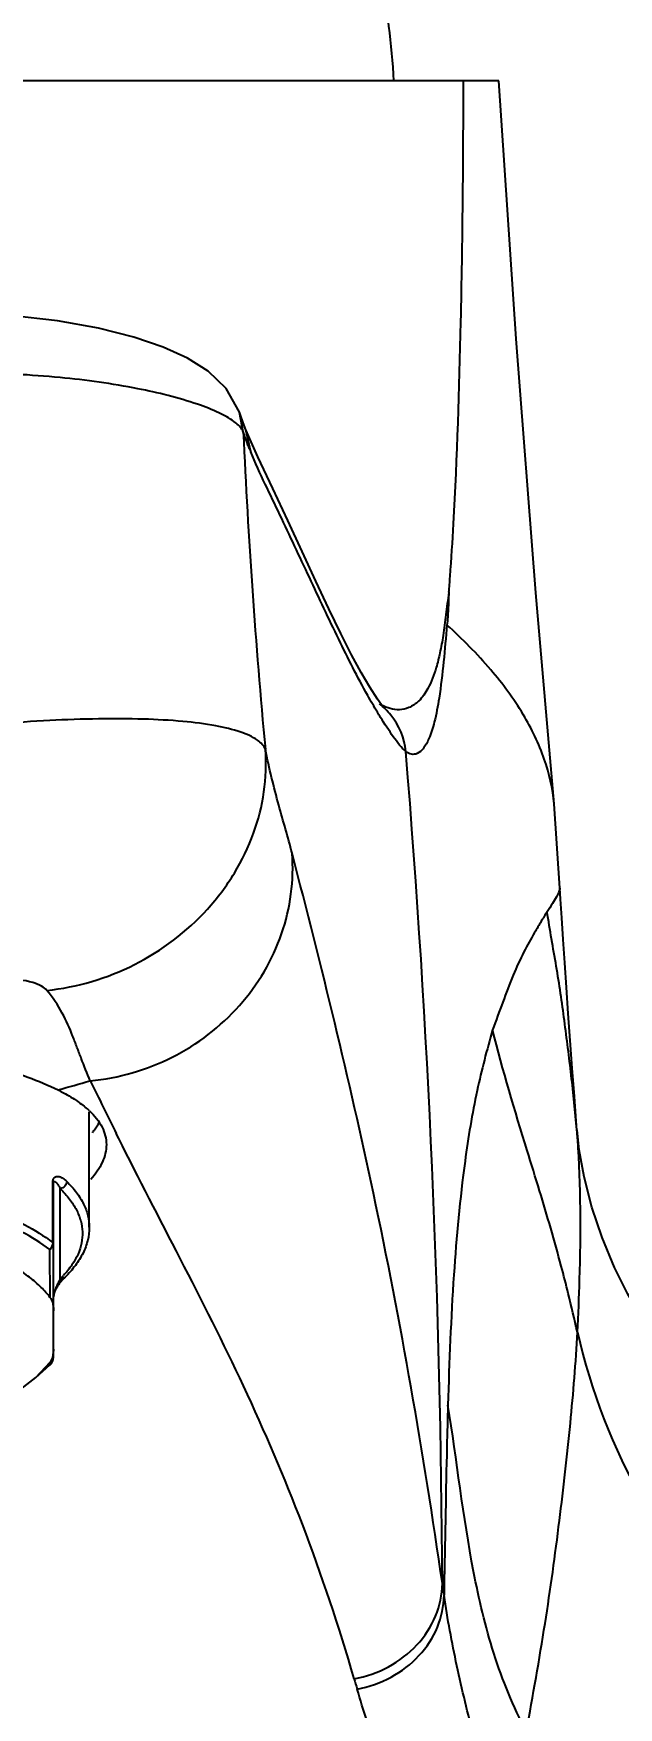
# Model space of a CAD drawing. Header units: millimetres. Extents: x 3495 to 4455, y 26793 to 27144.
# Drawn here: x 4363.41 to 4380.5, y 27030.96 to 27079.87 of the extents above; entities that cross this region are included whole.
import ezdxf

# ---------------------------------------------------------------- set-up
doc = ezdxf.new("R2010")
doc.units = ezdxf.units.MM
doc.styles.get("Standard").update_dxf_attribs({"font": ''})
doc.styles.get('Standard').set_extended_font_data('SimSun')
doc.dimstyles.new('副本 ISO-25-2bei', dxfattribs={"dimscale": 1.7, "dimtxt": 5, "dimasz": 5, "dimexe": 0.5, "dimexo": 0.625, "dimgap": 1, "dimtad": 1, "dimlfac": 0.0393, "dimdsep": 46, "dimtxsty": 'Standard', "dimcen": 2.5, "dimclrd": 1, "dimclre": 1, "dimclrt": 3, "dimadec": 0, "dimazin": 0, "dimtfac": 1, "dimtmove": 0, "dimatfit": 3, "dimfxl": 0, "dimarcsym": 0})

# ---------------------------------------------------------------- blocks, each defined once
blk = doc.blocks.new('*D14')
at = {"color": 1, "lineweight": -2, "transparency": 16777216}
for p, q in [((4281.595, 27007.256), (4281.595, 27133.551)), ((4424.555, 27007.256), (4424.555, 27133.551)), ((4290.095, 27132.701), (4416.055, 27132.701))]:
    blk.add_line(p, q, dxfattribs=at)
at = {"color": 1, "transparency": 16777216}
for points in [[(4290.095, 27134.118), (4290.095, 27131.285), (4281.595, 27132.701)], [(4416.055, 27134.118), (4416.055, 27131.285), (4424.555, 27132.701)]]:
    blk.add_solid(points, dxfattribs=at)
at = {"layer": 'Defpoints', "color": 0, "transparency": 16777216}
for p in [(4424.555, 27132.701), (4281.595, 27006.194), (4424.555, 27006.194)]:
    blk.add_point(p, dxfattribs=at)
at = {"color": 3, "transparency": 16777216, "insert": (4353.075, 27138.651), "char_height": 8.5, "attachment_point": 5}
blk.add_mtext('5.62', dxfattribs=at)
blk = doc.blocks.new('*D15')
at = {"color": 1, "lineweight": -2, "transparency": 16777216}
for p, q in [((4354.138, 27114.119), (4454.104, 27114.119)), ((4453.254, 27105.619), (4453.254, 27014.191)), ((4425.108, 27005.691), (4454.104, 27005.691))]:
    blk.add_line(p, q, dxfattribs=at)
at = {"color": 1, "transparency": 16777216}
for points in [[(4451.838, 27105.619), (4454.671, 27105.619), (4453.254, 27114.119)], [(4451.838, 27014.191), (4454.671, 27014.191), (4453.254, 27005.691)]]:
    blk.add_solid(points, dxfattribs=at)
at = {"layer": 'Defpoints', "color": 0, "transparency": 16777216}
for p in [(4353.075, 27114.119), (4424.046, 27005.691), (4453.254, 27005.691)]:
    blk.add_point(p, dxfattribs=at)
at = {"color": 3, "transparency": 16777216, "insert": (4447.304, 27059.905), "char_height": 8.5, "attachment_point": 5, "rotation": 90}
blk.add_mtext('4.26', dxfattribs=at)

msp = doc.modelspace()

# ---------------------------------------------------------------- linework, layer by layer
for points in [[(4373.939, 27078.481), (4373.887, 27079.556), (4373.75, 27080.624), (4373.534, 27081.678)], [(4377.009, 27078.481), (4377.009, 27078.481), (4330.177, 27078.481), (4330.177, 27078.481)], [(4369.482, 27068.656), (4369.482, 27068.656), (4369.429, 27068.803), (4369.429, 27068.803)], [(4369.542, 27068.229), (4369.542, 27068.229), (4369.431, 27068.798), (4369.431, 27068.798)], [(4369.568, 27068.42), (4369.568, 27068.42), (4369.482, 27068.656), (4369.482, 27068.656)], [(4369.62, 27068.286), (4369.62, 27068.286), (4369.568, 27068.42), (4369.568, 27068.42)], [(4369.542, 27068.229), (4369.681, 27065.13), (4369.897, 27062.035), (4370.188, 27058.948)], [(4369.972, 27067.495), (4369.972, 27067.495), (4369.62, 27068.287), (4369.62, 27068.287)], [(4369.62, 27068.286), (4369.62, 27068.286), (4369.62, 27068.287), (4369.62, 27068.287)], [(4369.758, 27067.648), (4369.758, 27067.648), (4369.62, 27068.286), (4369.62, 27068.286)], [(4369.723, 27067.735), (4369.735, 27067.706), (4369.746, 27067.677), (4369.758, 27067.648)], [(4373.855, 27059.954), (4373.756, 27060.075), (4373.644, 27060.184), (4373.52, 27060.279)], [(4374.29, 27058.892), (4374.253, 27059.273), (4374.096, 27059.657), (4373.855, 27059.954)], [(4375.356, 27034.577), (4375.315, 27042.692), (4374.959, 27050.804), (4374.29, 27058.892)], [(4378.62, 27057.359), (4378.62, 27057.359), (4378.62, 27057.361), (4378.62, 27057.361)], [(4378.787, 27054.899), (4378.787, 27054.899), (4378.62, 27057.359), (4378.62, 27057.359)], [(4378.787, 27054.899), (4378.787, 27054.899), (4378.787, 27054.898), (4378.787, 27054.898)], [(4364.135, 27049.002), (4364.449, 27049.091), (4364.762, 27049.18), (4365.075, 27049.269)], [(4365.075, 27049.269), (4365.325, 27048.753), (4365.579, 27048.238), (4365.834, 27047.725)], [(4365.048, 27048.392), (4365.009, 27048.428), (4364.97, 27048.463), (4364.929, 27048.497)], [(4365.044, 27044.99), (4365.044, 27044.99), (4365.044, 27048.363), (4365.044, 27048.363)], [(4379.289, 27047.828), (4379.289, 27047.828), (4379.279, 27047.956), (4379.279, 27047.956)], [(4365.903, 27047.587), (4365.903, 27047.587), (4365.834, 27047.725), (4365.834, 27047.725)], [(4379.308, 27047.578), (4379.301, 27047.663), (4379.293, 27047.748), (4379.286, 27047.833)], [(4379.289, 27047.836), (4379.289, 27047.836), (4379.289, 27047.828), (4379.289, 27047.828)], [(4379.289, 27047.828), (4379.289, 27047.828), (4379.308, 27047.581), (4379.308, 27047.581)], [(4379.353, 27047.254), (4379.353, 27047.254), (4379.29, 27047.828), (4379.29, 27047.828)], [(4363.979, 27044.554), (4363.979, 27044.554), (4363.979, 27046.303), (4363.979, 27046.303)], [(4363.997, 27041.19), (4363.997, 27041.19), (4363.997, 27046.275), (4363.997, 27046.275)], [(4364.196, 27043.485), (4364.196, 27043.485), (4364.196, 27046.12), (4364.196, 27046.12)], [(4363.979, 27044.554), (4363.979, 27044.554), (4363.978, 27044.546), (4363.978, 27044.546)], [(4363.987, 27044.532), (4363.985, 27044.537), (4363.982, 27044.542), (4363.978, 27044.546)], [(4363.996, 27044.505), (4363.997, 27044.512), (4363.997, 27044.519), (4363.997, 27044.526)], [(4364.196, 27043.485), (4364.228, 27043.516), (4364.258, 27043.548), (4364.288, 27043.58)], [(4379.301, 27041.925), (4379.217, 27042.301), (4379.128, 27042.677), (4379.035, 27043.052)], [(4363.48, 27040.601), (4363.48, 27040.601), (4363.903, 27041.052), (4363.903, 27041.052)], [(4363.894, 27040.964), (4363.959, 27041.021), (4363.997, 27041.103), (4363.997, 27041.19)], [(4363.48, 27040.601), (4363.48, 27040.601), (4363.896, 27040.966), (4363.896, 27040.966)], [(4375.414, 27034.724), (4375.414, 27034.724), (4375.405, 27034.238), (4375.405, 27034.238)], [(4375.356, 27034.577), (4375.372, 27034.464), (4375.388, 27034.351), (4375.405, 27034.238)], [(4372.781, 27031.799), (4372.81, 27031.698), (4372.839, 27031.599), (4372.868, 27031.499)]]:
    msp.add_open_spline(points, degree=3)
for points, knots in [([(4375.682, 27065.539), (4375.793, 27067.506), (4375.855, 27069.474), (4375.898, 27071.444), (4375.898, 27071.444), (4375.949, 27073.789), (4375.972, 27076.135), (4375.972, 27078.481)], [0, 0, 0, 0, 0.5, 0.5, 0.5, 0.5, 1, 1, 1, 1]), ([(4378.62, 27057.361), (4378.62, 27057.361), (4378.085, 27063.524), (4378.085, 27063.524), (4378.085, 27063.524), (4378.085, 27063.524), (4377.513, 27070.947), (4377.513, 27070.947), (4377.513, 27070.947), (4377.513, 27070.947), (4377.009, 27078.481), (4377.009, 27078.481)], [0, 0, 0, 0, 0.333333, 0.333333, 0.333333, 0.333333, 0.666667, 0.666667, 0.666667, 0.666667, 1, 1, 1, 1]), ([(4369.429, 27068.803), (4369.429, 27068.803), (4369.038, 27069.493), (4369.038, 27069.493), (4369.038, 27069.493), (4369.038, 27069.493), (4368.515, 27069.998), (4368.515, 27069.998), (4368.515, 27069.998), (4368.515, 27069.998), (4367.909, 27070.381), (4367.909, 27070.381), (4367.909, 27070.381), (4367.909, 27070.381), (4367.199, 27070.704), (4367.199, 27070.704), (4367.199, 27070.704), (4367.199, 27070.704), (4366.344, 27070.996), (4366.344, 27070.996), (4366.344, 27070.996), (4366.344, 27070.996), (4365.318, 27071.258), (4365.318, 27071.258), (4365.318, 27071.258), (4365.318, 27071.258), (4364.114, 27071.477), (4364.114, 27071.477), (4364.114, 27071.477), (4364.114, 27071.477), (4362.747, 27071.631), (4362.747, 27071.631), (4362.747, 27071.631), (4362.747, 27071.631), (4361.687, 27071.69), (4361.687, 27071.69)], [0, 0, 0, 0, 0.111111, 0.111111, 0.111111, 0.111111, 0.222222, 0.222222, 0.222222, 0.222222, 0.333333, 0.333333, 0.333333, 0.333333, 0.444444, 0.444444, 0.444444, 0.444444, 0.555556, 0.555556, 0.555556, 0.555556, 0.666667, 0.666667, 0.666667, 0.666667, 0.777778, 0.777778, 0.777778, 0.777778, 0.888889, 0.888889, 0.888889, 0.888889, 1, 1, 1, 1]), ([(4369.271, 27068.531), (4369.136, 27068.63), (4368.986, 27068.712), (4368.833, 27068.784), (4368.833, 27068.784), (4368.63, 27068.88), (4368.421, 27068.962), (4368.209, 27069.035), (4368.209, 27069.035), (4367.641, 27069.233), (4367.054, 27069.375), (4366.463, 27069.491), (4366.463, 27069.491), (4365.711, 27069.638), (4364.953, 27069.743), (4364.191, 27069.816), (4364.191, 27069.816), (4363.338, 27069.897), (4362.482, 27069.939), (4361.625, 27069.946)], [0, 0, 0, 0, 0.2, 0.2, 0.2, 0.2, 0.4, 0.4, 0.4, 0.4, 0.6, 0.6, 0.6, 0.6, 0.8, 0.8, 0.8, 0.8, 1, 1, 1, 1]), ([(4369.542, 27068.229), (4369.532, 27068.255), (4369.519, 27068.279), (4369.504, 27068.302), (4369.504, 27068.302), (4369.445, 27068.393), (4369.359, 27068.466), (4369.271, 27068.531)], [0, 0, 0, 0, 0.5, 0.5, 0.5, 0.5, 1, 1, 1, 1]), ([(4369.723, 27067.735), (4369.707, 27067.774), (4369.692, 27067.814), (4369.677, 27067.854), (4369.677, 27067.854), (4369.631, 27067.979), (4369.587, 27068.104), (4369.542, 27068.229)], [0, 0, 0, 0, 0.5, 0.5, 0.5, 0.5, 1, 1, 1, 1]), ([(4373.177, 27060.526), (4372.876, 27061.064), (4372.6, 27061.617), (4372.33, 27062.172), (4372.33, 27062.172), (4372.039, 27062.773), (4371.756, 27063.377), (4371.473, 27063.981), (4371.473, 27063.981), (4371.329, 27064.287), (4371.185, 27064.592), (4371.042, 27064.898), (4371.042, 27064.898), (4370.899, 27065.201), (4370.755, 27065.504), (4370.611, 27065.808), (4370.611, 27065.808), (4370.468, 27066.106), (4370.324, 27066.403), (4370.182, 27066.702), (4370.182, 27066.702), (4370.033, 27067.015), (4369.888, 27067.328), (4369.758, 27067.648)], [0, 0, 0, 0, 0.166667, 0.166667, 0.166667, 0.166667, 0.333333, 0.333333, 0.333333, 0.333333, 0.5, 0.5, 0.5, 0.5, 0.666667, 0.666667, 0.666667, 0.666667, 0.833333, 0.833333, 0.833333, 0.833333, 1, 1, 1, 1]), ([(4373.627, 27060.187), (4373.627, 27060.187), (4373.461, 27060.415), (4373.461, 27060.415), (4373.461, 27060.415), (4373.461, 27060.415), (4373.234, 27060.767), (4373.234, 27060.767), (4373.234, 27060.767), (4373.234, 27060.767), (4372.983, 27061.195), (4372.983, 27061.195), (4372.983, 27061.195), (4372.983, 27061.195), (4372.701, 27061.715), (4372.701, 27061.715), (4372.701, 27061.715), (4372.701, 27061.715), (4372.388, 27062.335), (4372.388, 27062.335), (4372.388, 27062.335), (4372.388, 27062.335), (4372.041, 27063.056), (4372.041, 27063.056), (4372.041, 27063.056), (4372.041, 27063.056), (4371.664, 27063.865), (4371.664, 27063.865), (4371.664, 27063.865), (4371.664, 27063.865), (4371.263, 27064.732), (4371.263, 27064.732), (4371.263, 27064.732), (4371.263, 27064.732), (4370.843, 27065.641), (4370.843, 27065.641), (4370.843, 27065.641), (4370.843, 27065.641), (4370.41, 27066.57), (4370.41, 27066.57), (4370.41, 27066.57), (4370.41, 27066.57), (4369.972, 27067.495), (4369.972, 27067.495)], [0, 0, 0, 0, 0.090909, 0.090909, 0.090909, 0.090909, 0.181818, 0.181818, 0.181818, 0.181818, 0.272727, 0.272727, 0.272727, 0.272727, 0.363636, 0.363636, 0.363636, 0.363636, 0.454545, 0.454545, 0.454545, 0.454545, 0.545455, 0.545455, 0.545455, 0.545455, 0.636364, 0.636364, 0.636364, 0.636364, 0.727273, 0.727273, 0.727273, 0.727273, 0.818182, 0.818182, 0.818182, 0.818182, 0.909091, 0.909091, 0.909091, 0.909091, 1, 1, 1, 1]), ([(4375.547, 27063.541), (4375.56, 27063.696), (4375.572, 27063.852), (4375.583, 27064.008), (4375.583, 27064.008), (4375.622, 27064.518), (4375.654, 27065.028), (4375.682, 27065.539)], [0, 0, 0, 0, 0.5, 0.5, 0.5, 0.5, 1, 1, 1, 1]), ([(4375.546, 27063.541), (4375.516, 27063.322), (4375.485, 27063.104), (4375.458, 27062.884), (4375.458, 27062.884), (4375.432, 27062.683), (4375.409, 27062.481), (4375.378, 27062.28), (4375.378, 27062.28), (4375.352, 27062.108), (4375.32, 27061.938), (4375.284, 27061.769), (4375.284, 27061.769), (4375.254, 27061.626), (4375.22, 27061.484), (4375.18, 27061.344), (4375.18, 27061.344), (4375.117, 27061.134), (4375.038, 27060.928), (4374.933, 27060.734), (4374.933, 27060.734), (4374.86, 27060.599), (4374.773, 27060.47), (4374.664, 27060.364), (4374.664, 27060.364), (4374.581, 27060.285), (4374.486, 27060.217), (4374.381, 27060.173), (4374.381, 27060.173), (4374.293, 27060.135), (4374.197, 27060.113), (4374.102, 27060.11), (4374.102, 27060.11), (4373.922, 27060.103), (4373.741, 27060.159), (4373.583, 27060.246)], [0, 0, 0, 0, 0.111111, 0.111111, 0.111111, 0.111111, 0.222222, 0.222222, 0.222222, 0.222222, 0.333333, 0.333333, 0.333333, 0.333333, 0.444444, 0.444444, 0.444444, 0.444444, 0.555556, 0.555556, 0.555556, 0.555556, 0.666667, 0.666667, 0.666667, 0.666667, 0.777778, 0.777778, 0.777778, 0.777778, 0.888889, 0.888889, 0.888889, 0.888889, 1, 1, 1, 1]), ([(4375.547, 27063.541), (4375.539, 27063.456), (4375.538, 27063.371), (4375.536, 27063.287), (4375.536, 27063.287), (4375.534, 27063.203), (4375.531, 27063.12), (4375.527, 27063.036), (4375.527, 27063.036), (4375.519, 27062.886), (4375.509, 27062.736), (4375.49, 27062.586)], [0, 0, 0, 0, 0.333333, 0.333333, 0.333333, 0.333333, 0.666667, 0.666667, 0.666667, 0.666667, 1, 1, 1, 1]), ([(4375.49, 27062.586), (4375.427, 27061.872), (4375.371, 27061.155), (4375.26, 27060.446), (4375.26, 27060.446), (4375.224, 27060.211), (4375.181, 27059.977), (4375.122, 27059.747), (4375.122, 27059.747), (4375.081, 27059.583), (4375.031, 27059.421), (4374.964, 27059.267), (4374.964, 27059.267), (4374.919, 27059.163), (4374.866, 27059.063), (4374.793, 27058.973), (4374.793, 27058.973), (4374.746, 27058.914), (4374.69, 27058.86), (4374.62, 27058.83), (4374.62, 27058.83), (4374.568, 27058.808), (4374.507, 27058.8), (4374.451, 27058.811), (4374.451, 27058.811), (4374.392, 27058.822), (4374.336, 27058.854), (4374.29, 27058.892)], [0, 0, 0, 0, 0.142857, 0.142857, 0.142857, 0.142857, 0.285714, 0.285714, 0.285714, 0.285714, 0.428571, 0.428571, 0.428571, 0.428571, 0.571429, 0.571429, 0.571429, 0.571429, 0.714286, 0.714286, 0.714286, 0.714286, 0.857143, 0.857143, 0.857143, 0.857143, 1, 1, 1, 1]), ([(4378.62, 27057.361), (4378.579, 27057.805), (4378.48, 27058.244), (4378.335, 27058.666), (4378.335, 27058.666), (4378.178, 27059.122), (4377.966, 27059.558), (4377.718, 27059.971), (4377.718, 27059.971), (4377.441, 27060.434), (4377.12, 27060.868), (4376.77, 27061.278), (4376.77, 27061.278), (4376.374, 27061.743), (4375.942, 27062.177), (4375.49, 27062.586)], [0, 0, 0, 0, 0.25, 0.25, 0.25, 0.25, 0.5, 0.5, 0.5, 0.5, 0.75, 0.75, 0.75, 0.75, 1, 1, 1, 1]), ([(4373.552, 27059.887), (4373.52, 27059.937), (4373.49, 27059.988), (4373.459, 27060.039), (4373.459, 27060.039), (4373.362, 27060.2), (4373.269, 27060.362), (4373.177, 27060.526)], [0, 0, 0, 0, 0.5, 0.5, 0.5, 0.5, 1, 1, 1, 1]), ([(4370.188, 27058.948), (4370.148, 27059.059), (4370.056, 27059.148), (4369.957, 27059.219), (4369.957, 27059.219), (4369.807, 27059.327), (4369.64, 27059.396), (4369.47, 27059.453), (4369.47, 27059.453), (4369.231, 27059.533), (4368.985, 27059.592), (4368.738, 27059.639), (4368.738, 27059.639), (4368.421, 27059.698), (4368.102, 27059.738), (4367.781, 27059.768), (4367.781, 27059.768), (4367.397, 27059.803), (4367.013, 27059.824), (4366.627, 27059.835), (4366.627, 27059.835), (4366.189, 27059.848), (4365.751, 27059.85), (4365.314, 27059.843), (4365.314, 27059.843), (4364.838, 27059.836), (4364.363, 27059.82), (4363.888, 27059.795), (4363.888, 27059.795), (4363.393, 27059.769), (4362.899, 27059.735), (4362.405, 27059.699)], [0, 0, 0, 0, 0.125, 0.125, 0.125, 0.125, 0.25, 0.25, 0.25, 0.25, 0.375, 0.375, 0.375, 0.375, 0.5, 0.5, 0.5, 0.5, 0.625, 0.625, 0.625, 0.625, 0.75, 0.75, 0.75, 0.75, 0.875, 0.875, 0.875, 0.875, 1, 1, 1, 1]), ([(4374.29, 27058.892), (4374.223, 27058.948), (4374.164, 27059.013), (4374.109, 27059.08), (4374.109, 27059.08), (4374.043, 27059.159), (4373.983, 27059.24), (4373.924, 27059.322), (4373.924, 27059.322), (4373.794, 27059.506), (4373.671, 27059.695), (4373.552, 27059.887)], [0, 0, 0, 0, 0.333333, 0.333333, 0.333333, 0.333333, 0.666667, 0.666667, 0.666667, 0.666667, 1, 1, 1, 1]), ([(4363.806, 27051.912), (4364.691, 27052.002), (4365.565, 27052.262), (4366.365, 27052.667), (4366.365, 27052.667), (4367.166, 27053.072), (4367.893, 27053.622), (4368.493, 27054.285), (4368.493, 27054.285), (4368.789, 27054.611), (4369.053, 27054.964), (4369.282, 27055.339), (4369.282, 27055.339), (4369.505, 27055.705), (4369.695, 27056.094), (4369.842, 27056.5), (4369.842, 27056.5), (4370.124, 27057.279), (4370.252, 27058.126), (4370.188, 27058.948)], [0, 0, 0, 0, 0.2, 0.2, 0.2, 0.2, 0.4, 0.4, 0.4, 0.4, 0.6, 0.6, 0.6, 0.6, 0.8, 0.8, 0.8, 0.8, 1, 1, 1, 1]), ([(4370.968, 27055.916), (4370.846, 27056.385), (4370.707, 27056.851), (4370.58, 27057.32), (4370.58, 27057.32), (4370.433, 27057.858), (4370.3, 27058.401), (4370.188, 27058.948)], [0, 0, 0, 0, 0.5, 0.5, 0.5, 0.5, 1, 1, 1, 1]), ([(4365.075, 27049.269), (4365.901, 27049.347), (4366.72, 27049.583), (4367.466, 27049.959), (4367.466, 27049.959), (4368.209, 27050.334), (4368.881, 27050.848), (4369.431, 27051.47), (4369.431, 27051.47), (4369.972, 27052.079), (4370.397, 27052.792), (4370.663, 27053.563), (4370.663, 27053.563), (4370.922, 27054.317), (4371.03, 27055.127), (4370.968, 27055.915)], [0, 0, 0, 0, 0.25, 0.25, 0.25, 0.25, 0.5, 0.5, 0.5, 0.5, 0.75, 0.75, 0.75, 0.75, 1, 1, 1, 1]), ([(4375.356, 27034.577), (4374.811, 27038.4), (4374.144, 27042.209), (4373.343, 27045.989), (4373.343, 27045.989), (4372.636, 27049.318), (4371.825, 27052.623), (4370.968, 27055.916)], [0, 0, 0, 0, 0.5, 0.5, 0.5, 0.5, 1, 1, 1, 1]), ([(4378.787, 27054.898), (4378.788, 27054.864), (4378.776, 27054.83), (4378.762, 27054.796), (4378.762, 27054.796), (4378.741, 27054.744), (4378.715, 27054.695), (4378.688, 27054.647), (4378.688, 27054.647), (4378.65, 27054.58), (4378.61, 27054.515), (4378.571, 27054.45), (4378.571, 27054.45), (4378.52, 27054.368), (4378.468, 27054.286), (4378.418, 27054.205)], [0, 0, 0, 0, 0.25, 0.25, 0.25, 0.25, 0.5, 0.5, 0.5, 0.5, 0.75, 0.75, 0.75, 0.75, 1, 1, 1, 1]), ([(4379.279, 27047.956), (4379.279, 27047.956), (4379.214, 27048.807), (4379.214, 27048.807), (4379.214, 27048.807), (4379.214, 27048.807), (4379.15, 27049.639), (4379.15, 27049.639), (4379.15, 27049.639), (4379.15, 27049.639), (4379.091, 27050.451), (4379.091, 27050.451), (4379.091, 27050.451), (4379.091, 27050.451), (4379.035, 27051.237), (4379.035, 27051.237), (4379.035, 27051.237), (4379.035, 27051.237), (4378.982, 27051.992), (4378.982, 27051.992), (4378.982, 27051.992), (4378.982, 27051.992), (4378.932, 27052.714), (4378.932, 27052.714), (4378.932, 27052.714), (4378.932, 27052.714), (4378.885, 27053.4), (4378.885, 27053.4), (4378.885, 27053.4), (4378.885, 27053.4), (4378.844, 27054.028), (4378.844, 27054.028), (4378.844, 27054.028), (4378.844, 27054.028), (4378.806, 27054.575), (4378.806, 27054.575), (4378.806, 27054.575), (4378.806, 27054.575), (4378.787, 27054.897), (4378.787, 27054.897)], [0, 0, 0, 0, 0.1, 0.1, 0.1, 0.1, 0.2, 0.2, 0.2, 0.2, 0.3, 0.3, 0.3, 0.3, 0.4, 0.4, 0.4, 0.4, 0.5, 0.5, 0.5, 0.5, 0.6, 0.6, 0.6, 0.6, 0.7, 0.7, 0.7, 0.7, 0.8, 0.8, 0.8, 0.8, 0.9, 0.9, 0.9, 0.9, 1, 1, 1, 1]), ([(4378.418, 27054.206), (4378.355, 27054.117), (4378.299, 27054.024), (4378.243, 27053.93), (4378.243, 27053.93), (4378.178, 27053.82), (4378.114, 27053.71), (4378.051, 27053.6), (4378.051, 27053.6), (4377.944, 27053.414), (4377.839, 27053.228), (4377.74, 27053.037), (4377.74, 27053.037), (4377.625, 27052.814), (4377.521, 27052.585), (4377.426, 27052.354), (4377.426, 27052.354), (4377.318, 27052.093), (4377.219, 27051.828), (4377.121, 27051.563), (4377.121, 27051.563), (4377.021, 27051.296), (4376.92, 27051.028), (4376.825, 27050.76)], [0, 0, 0, 0, 0.166667, 0.166667, 0.166667, 0.166667, 0.333333, 0.333333, 0.333333, 0.333333, 0.5, 0.5, 0.5, 0.5, 0.666667, 0.666667, 0.666667, 0.666667, 0.833333, 0.833333, 0.833333, 0.833333, 1, 1, 1, 1]), ([(4379.286, 27047.833), (4379.237, 27048.366), (4379.182, 27048.899), (4379.121, 27049.431), (4379.121, 27049.431), (4379.06, 27049.964), (4378.993, 27050.496), (4378.922, 27051.027), (4378.922, 27051.027), (4378.851, 27051.558), (4378.773, 27052.089), (4378.684, 27052.619), (4378.684, 27052.619), (4378.595, 27053.149), (4378.493, 27053.676), (4378.418, 27054.208)], [0, 0, 0, 0, 0.25, 0.25, 0.25, 0.25, 0.5, 0.5, 0.5, 0.5, 0.75, 0.75, 0.75, 0.75, 1, 1, 1, 1]), ([(4363.806, 27051.912), (4363.764, 27051.962), (4363.708, 27052.001), (4363.65, 27052.034), (4363.65, 27052.034), (4363.569, 27052.079), (4363.481, 27052.112), (4363.392, 27052.138), (4363.392, 27052.138), (4363.135, 27052.215), (4362.861, 27052.244), (4362.594, 27052.227)], [0, 0, 0, 0, 0.333333, 0.333333, 0.333333, 0.333333, 0.666667, 0.666667, 0.666667, 0.666667, 1, 1, 1, 1]), ([(4365.075, 27049.269), (4364.974, 27049.482), (4364.894, 27049.705), (4364.81, 27049.926), (4364.81, 27049.926), (4364.768, 27050.035), (4364.726, 27050.143), (4364.685, 27050.252), (4364.685, 27050.252), (4364.642, 27050.362), (4364.602, 27050.472), (4364.559, 27050.581), (4364.559, 27050.581), (4364.471, 27050.807), (4364.374, 27051.03), (4364.257, 27051.244), (4364.257, 27051.244), (4364.129, 27051.48), (4363.978, 27051.706), (4363.806, 27051.912)], [0, 0, 0, 0, 0.2, 0.2, 0.2, 0.2, 0.4, 0.4, 0.4, 0.4, 0.6, 0.6, 0.6, 0.6, 0.8, 0.8, 0.8, 0.8, 1, 1, 1, 1]), ([(4353.075, 27050.689), (4354.197, 27050.689), (4355.319, 27050.651), (4356.439, 27050.571), (4356.439, 27050.571), (4357.48, 27050.496), (4358.518, 27050.384), (4359.55, 27050.229), (4359.55, 27050.229), (4360.435, 27050.096), (4361.316, 27049.931), (4362.18, 27049.701), (4362.18, 27049.701), (4362.541, 27049.606), (4362.9, 27049.499), (4363.252, 27049.373), (4363.252, 27049.373), (4363.553, 27049.266), (4363.849, 27049.145), (4364.135, 27049.002)], [0, 0, 0, 0, 0.2, 0.2, 0.2, 0.2, 0.4, 0.4, 0.4, 0.4, 0.6, 0.6, 0.6, 0.6, 0.8, 0.8, 0.8, 0.8, 1, 1, 1, 1]), ([(4376.825, 27050.76), (4376.654, 27050.173), (4376.502, 27049.58), (4376.373, 27048.982), (4376.373, 27048.982), (4376.227, 27048.301), (4376.111, 27047.613), (4376.02, 27046.923)], [0, 0, 0, 0, 0.5, 0.5, 0.5, 0.5, 1, 1, 1, 1]), ([(4378.197, 27046.055), (4378.077, 27046.448), (4377.956, 27046.841), (4377.834, 27047.233), (4377.834, 27047.233), (4377.474, 27048.402), (4377.118, 27049.573), (4376.825, 27050.76)], [0, 0, 0, 0, 0.5, 0.5, 0.5, 0.5, 1, 1, 1, 1]), ([(4364.135, 27049.002), (4364.188, 27048.975), (4364.242, 27048.947), (4364.294, 27048.919), (4364.294, 27048.919), (4364.44, 27048.84), (4364.581, 27048.754), (4364.718, 27048.659)], [0, 0, 0, 0, 0.5, 0.5, 0.5, 0.5, 1, 1, 1, 1]), ([(4364.718, 27048.659), (4364.736, 27048.646), (4364.754, 27048.633), (4364.773, 27048.62), (4364.773, 27048.62), (4364.827, 27048.581), (4364.879, 27048.54), (4364.929, 27048.497)], [0, 0, 0, 0, 0.5, 0.5, 0.5, 0.5, 1, 1, 1, 1]), ([(4365.048, 27048.392), (4365.196, 27048.253), (4365.328, 27048.095), (4365.418, 27047.912), (4365.418, 27047.912), (4365.496, 27047.755), (4365.543, 27047.578), (4365.543, 27047.404)], [0, 0, 0, 0, 0.5, 0.5, 0.5, 0.5, 1, 1, 1, 1]), ([(4365.136, 27047.751), (4365.156, 27047.779), (4365.176, 27047.805), (4365.196, 27047.833), (4365.196, 27047.833), (4365.251, 27047.912), (4365.302, 27047.994), (4365.347, 27048.079)], [0, 0, 0, 0, 0.5, 0.5, 0.5, 0.5, 1, 1, 1, 1]), ([(4365.543, 27047.404), (4365.543, 27047.231), (4365.499, 27047.058), (4365.429, 27046.899), (4365.429, 27046.899), (4365.345, 27046.709), (4365.224, 27046.54), (4365.088, 27046.385)], [0, 0, 0, 0, 0.5, 0.5, 0.5, 0.5, 1, 1, 1, 1]), ([(4372.781, 27031.799), (4372.34, 27033.323), (4371.836, 27034.83), (4371.269, 27036.313), (4371.269, 27036.313), (4370.747, 27037.681), (4370.169, 27039.028), (4369.548, 27040.355), (4369.548, 27040.355), (4368.96, 27041.608), (4368.334, 27042.844), (4367.701, 27044.076), (4367.701, 27044.076), (4367.099, 27045.245), (4366.493, 27046.411), (4365.903, 27047.587)], [0, 0, 0, 0, 0.25, 0.25, 0.25, 0.25, 0.5, 0.5, 0.5, 0.5, 0.75, 0.75, 0.75, 0.75, 1, 1, 1, 1]), ([(4379.301, 27041.925), (4379.329, 27042.437), (4379.352, 27042.949), (4379.367, 27043.461), (4379.367, 27043.461), (4379.409, 27044.829), (4379.404, 27046.201), (4379.309, 27047.565)], [0, 0, 0, 0, 0.5, 0.5, 0.5, 0.5, 1, 1, 1, 1]), ([(4353.075, 27046.95), (4353.644, 27046.95), (4354.214, 27046.936), (4354.784, 27046.909), (4354.784, 27046.909), (4355.342, 27046.88), (4355.9, 27046.84), (4356.456, 27046.783), (4356.456, 27046.783), (4356.993, 27046.729), (4357.528, 27046.662), (4358.061, 27046.578), (4358.061, 27046.578), (4358.564, 27046.499), (4359.065, 27046.407), (4359.562, 27046.297), (4359.562, 27046.297), (4360.022, 27046.196), (4360.479, 27046.08), (4360.931, 27045.945), (4360.931, 27045.945), (4361.34, 27045.824), (4361.744, 27045.687), (4362.139, 27045.53), (4362.139, 27045.53), (4362.488, 27045.392), (4362.832, 27045.238), (4363.162, 27045.061), (4363.162, 27045.061), (4363.446, 27044.909), (4363.722, 27044.739), (4363.978, 27044.546)], [0, 0, 0, 0, 0.125, 0.125, 0.125, 0.125, 0.25, 0.25, 0.25, 0.25, 0.375, 0.375, 0.375, 0.375, 0.5, 0.5, 0.5, 0.5, 0.625, 0.625, 0.625, 0.625, 0.75, 0.75, 0.75, 0.75, 0.875, 0.875, 0.875, 0.875, 1, 1, 1, 1]), ([(4376.02, 27046.923), (4375.868, 27045.821), (4375.768, 27044.713), (4375.692, 27043.603), (4375.692, 27043.603), (4375.608, 27042.335), (4375.555, 27041.067), (4375.519, 27039.796)], [0, 0, 0, 0, 0.5, 0.5, 0.5, 0.5, 1, 1, 1, 1]), ([(4381.594, 27041.711), (4381.594, 27041.711), (4381.289, 27042.167), (4381.289, 27042.167), (4381.289, 27042.167), (4381.289, 27042.167), (4380.775, 27043.034), (4380.775, 27043.034), (4380.775, 27043.034), (4380.775, 27043.034), (4380.388, 27043.811), (4380.388, 27043.811), (4380.388, 27043.811), (4380.388, 27043.811), (4380.02, 27044.689), (4380.02, 27044.689), (4380.02, 27044.689), (4380.02, 27044.689), (4379.722, 27045.578), (4379.722, 27045.578), (4379.722, 27045.578), (4379.722, 27045.578), (4379.496, 27046.462), (4379.496, 27046.462), (4379.496, 27046.462), (4379.496, 27046.462), (4379.353, 27047.254), (4379.353, 27047.254)], [0, 0, 0, 0, 0.142857, 0.142857, 0.142857, 0.142857, 0.285714, 0.285714, 0.285714, 0.285714, 0.428571, 0.428571, 0.428571, 0.428571, 0.571429, 0.571429, 0.571429, 0.571429, 0.714286, 0.714286, 0.714286, 0.714286, 0.857143, 0.857143, 0.857143, 0.857143, 1, 1, 1, 1]), ([(4363.89, 27044.341), (4363.635, 27044.533), (4363.361, 27044.7), (4363.079, 27044.851), (4363.079, 27044.851), (4362.75, 27045.026), (4362.41, 27045.179), (4362.063, 27045.316), (4362.063, 27045.316), (4361.67, 27045.471), (4361.27, 27045.607), (4360.864, 27045.726), (4360.864, 27045.726), (4360.416, 27045.859), (4359.963, 27045.975), (4359.506, 27046.075), (4359.506, 27046.075), (4359.013, 27046.183), (4358.516, 27046.276), (4358.017, 27046.354), (4358.017, 27046.354), (4357.489, 27046.436), (4356.959, 27046.503), (4356.427, 27046.556), (4356.427, 27046.556), (4355.875, 27046.612), (4355.322, 27046.653), (4354.769, 27046.68), (4354.769, 27046.68), (4354.204, 27046.708), (4353.64, 27046.722), (4353.075, 27046.722), (4353.075, 27046.722), (4352.511, 27046.722), (4351.946, 27046.708), (4351.382, 27046.68), (4351.382, 27046.68), (4350.828, 27046.653), (4350.275, 27046.612), (4349.723, 27046.556), (4349.723, 27046.556), (4349.192, 27046.503), (4348.661, 27046.436), (4348.133, 27046.354), (4348.133, 27046.354), (4347.634, 27046.276), (4347.138, 27046.183), (4346.644, 27046.075), (4346.644, 27046.075), (4346.188, 27045.975), (4345.734, 27045.86), (4345.286, 27045.727), (4345.286, 27045.727), (4344.881, 27045.607), (4344.48, 27045.471), (4344.087, 27045.316), (4344.087, 27045.316), (4343.741, 27045.179), (4343.4, 27045.027), (4343.071, 27044.851), (4343.071, 27044.851), (4342.789, 27044.7), (4342.515, 27044.533), (4342.26, 27044.341)], [0, 0, 0, 0, 0.0625, 0.0625, 0.0625, 0.0625, 0.125, 0.125, 0.125, 0.125, 0.1875, 0.1875, 0.1875, 0.1875, 0.25, 0.25, 0.25, 0.25, 0.3125, 0.3125, 0.3125, 0.3125, 0.375, 0.375, 0.375, 0.375, 0.4375, 0.4375, 0.4375, 0.4375, 0.5, 0.5, 0.5, 0.5, 0.5625, 0.5625, 0.5625, 0.5625, 0.625, 0.625, 0.625, 0.625, 0.6875, 0.6875, 0.6875, 0.6875, 0.75, 0.75, 0.75, 0.75, 0.8125, 0.8125, 0.8125, 0.8125, 0.875, 0.875, 0.875, 0.875, 0.9375, 0.9375, 0.9375, 0.9375, 1, 1, 1, 1]), ([(4363.979, 27046.303), (4363.979, 27046.325), (4363.981, 27046.347), (4363.987, 27046.368), (4363.987, 27046.368), (4363.99, 27046.384), (4363.996, 27046.4), (4364.005, 27046.414), (4364.005, 27046.414), (4364.011, 27046.425), (4364.019, 27046.435), (4364.028, 27046.444), (4364.028, 27046.444), (4364.036, 27046.452), (4364.045, 27046.458), (4364.055, 27046.463), (4364.055, 27046.463), (4364.071, 27046.471), (4364.091, 27046.475), (4364.11, 27046.476), (4364.11, 27046.476), (4364.129, 27046.477), (4364.149, 27046.474), (4364.168, 27046.469), (4364.168, 27046.469), (4364.187, 27046.464), (4364.206, 27046.457), (4364.224, 27046.448), (4364.224, 27046.448), (4364.243, 27046.439), (4364.262, 27046.428), (4364.279, 27046.417), (4364.279, 27046.417), (4364.317, 27046.392), (4364.352, 27046.362), (4364.385, 27046.33)], [0, 0, 0, 0, 0.111111, 0.111111, 0.111111, 0.111111, 0.222222, 0.222222, 0.222222, 0.222222, 0.333333, 0.333333, 0.333333, 0.333333, 0.444444, 0.444444, 0.444444, 0.444444, 0.555556, 0.555556, 0.555556, 0.555556, 0.666667, 0.666667, 0.666667, 0.666667, 0.777778, 0.777778, 0.777778, 0.777778, 0.888889, 0.888889, 0.888889, 0.888889, 1, 1, 1, 1]), ([(4363.979, 27046.303), (4363.982, 27046.301), (4363.984, 27046.299), (4363.987, 27046.296), (4363.987, 27046.296), (4363.992, 27046.291), (4363.997, 27046.283), (4363.997, 27046.275)], [0, 0, 0, 0, 0.5, 0.5, 0.5, 0.5, 1, 1, 1, 1]), ([(4363.997, 27046.275), (4363.997, 27046.283), (4363.997, 27046.292), (4363.999, 27046.301), (4363.999, 27046.301), (4364.001, 27046.306), (4364.002, 27046.31), (4364.005, 27046.315), (4364.005, 27046.315), (4364.007, 27046.32), (4364.011, 27046.324), (4364.017, 27046.326), (4364.017, 27046.326), (4364.021, 27046.328), (4364.026, 27046.328), (4364.031, 27046.327), (4364.031, 27046.327), (4364.036, 27046.326), (4364.04, 27046.325), (4364.044, 27046.322), (4364.044, 27046.322), (4364.049, 27046.32), (4364.054, 27046.317), (4364.058, 27046.314), (4364.058, 27046.314), (4364.063, 27046.31), (4364.067, 27046.307), (4364.071, 27046.303), (4364.071, 27046.303), (4364.081, 27046.295), (4364.09, 27046.286), (4364.098, 27046.276), (4364.098, 27046.276), (4364.107, 27046.265), (4364.115, 27046.254), (4364.124, 27046.242), (4364.124, 27046.242), (4364.133, 27046.23), (4364.141, 27046.217), (4364.149, 27046.205), (4364.149, 27046.205), (4364.157, 27046.192), (4364.165, 27046.178), (4364.173, 27046.163), (4364.173, 27046.163), (4364.181, 27046.149), (4364.188, 27046.134), (4364.196, 27046.12)], [0, 0, 0, 0, 0.083333, 0.083333, 0.083333, 0.083333, 0.166667, 0.166667, 0.166667, 0.166667, 0.25, 0.25, 0.25, 0.25, 0.333333, 0.333333, 0.333333, 0.333333, 0.416667, 0.416667, 0.416667, 0.416667, 0.5, 0.5, 0.5, 0.5, 0.583333, 0.583333, 0.583333, 0.583333, 0.666667, 0.666667, 0.666667, 0.666667, 0.75, 0.75, 0.75, 0.75, 0.833333, 0.833333, 0.833333, 0.833333, 0.916667, 0.916667, 0.916667, 0.916667, 1, 1, 1, 1]), ([(4364.385, 27046.33), (4364.385, 27046.28), (4364.364, 27046.229), (4364.33, 27046.191), (4364.33, 27046.191), (4364.295, 27046.152), (4364.246, 27046.126), (4364.196, 27046.12)], [0, 0, 0, 0, 0.5, 0.5, 0.5, 0.5, 1, 1, 1, 1]), ([(4364.196, 27046.12), (4364.294, 27046.023), (4364.386, 27045.921), (4364.469, 27045.811), (4364.469, 27045.811), (4364.545, 27045.711), (4364.612, 27045.606), (4364.669, 27045.495), (4364.669, 27045.495), (4364.721, 27045.393), (4364.764, 27045.286), (4364.794, 27045.175), (4364.794, 27045.175), (4364.822, 27045.07), (4364.84, 27044.961), (4364.844, 27044.852), (4364.844, 27044.852), (4364.847, 27044.744), (4364.838, 27044.636), (4364.817, 27044.53), (4364.817, 27044.53), (4364.796, 27044.419), (4364.761, 27044.311), (4364.715, 27044.208), (4364.715, 27044.208), (4364.667, 27044.098), (4364.607, 27043.991), (4364.539, 27043.892), (4364.539, 27043.892), (4364.464, 27043.781), (4364.379, 27043.677), (4364.288, 27043.58)], [0, 0, 0, 0, 0.125, 0.125, 0.125, 0.125, 0.25, 0.25, 0.25, 0.25, 0.375, 0.375, 0.375, 0.375, 0.5, 0.5, 0.5, 0.5, 0.625, 0.625, 0.625, 0.625, 0.75, 0.75, 0.75, 0.75, 0.875, 0.875, 0.875, 0.875, 1, 1, 1, 1]), ([(4364.385, 27046.33), (4364.488, 27046.228), (4364.585, 27046.119), (4364.671, 27046.003), (4364.671, 27046.003), (4364.75, 27045.898), (4364.82, 27045.787), (4364.878, 27045.669), (4364.878, 27045.669), (4364.931, 27045.561), (4364.974, 27045.448), (4365.003, 27045.331), (4365.003, 27045.331), (4365.029, 27045.22), (4365.044, 27045.105), (4365.044, 27044.99)], [0, 0, 0, 0, 0.25, 0.25, 0.25, 0.25, 0.5, 0.5, 0.5, 0.5, 0.75, 0.75, 0.75, 0.75, 1, 1, 1, 1]), ([(4379.035, 27043.052), (4378.968, 27043.321), (4378.899, 27043.59), (4378.827, 27043.858), (4378.827, 27043.858), (4378.631, 27044.595), (4378.418, 27045.327), (4378.197, 27046.055)], [0, 0, 0, 0, 0.5, 0.5, 0.5, 0.5, 1, 1, 1, 1]), ([(4363.903, 27042.932), (4363.823, 27043.039), (4363.734, 27043.14), (4363.638, 27043.234), (4363.638, 27043.234), (4363.533, 27043.339), (4363.42, 27043.436), (4363.303, 27043.528), (4363.303, 27043.528), (4363.172, 27043.629), (4363.037, 27043.723), (4362.897, 27043.811), (4362.897, 27043.811), (4362.744, 27043.908), (4362.586, 27043.998), (4362.424, 27044.082), (4362.424, 27044.082), (4362.248, 27044.174), (4362.07, 27044.259), (4361.888, 27044.339), (4361.888, 27044.339), (4361.692, 27044.425), (4361.492, 27044.505), (4361.291, 27044.58), (4361.291, 27044.58), (4360.847, 27044.745), (4360.392, 27044.885), (4359.933, 27045.007), (4359.933, 27045.007), (4359.424, 27045.142), (4358.908, 27045.255), (4358.39, 27045.352), (4358.39, 27045.352), (4357.83, 27045.455), (4357.266, 27045.539), (4356.7, 27045.604), (4356.7, 27045.604), (4356.106, 27045.674), (4355.51, 27045.726), (4354.913, 27045.76), (4354.913, 27045.76), (4354.301, 27045.795), (4353.688, 27045.811), (4353.075, 27045.811), (4353.075, 27045.811), (4352.462, 27045.811), (4351.849, 27045.795), (4351.237, 27045.76), (4351.237, 27045.76), (4350.64, 27045.726), (4350.043, 27045.674), (4349.449, 27045.604), (4349.449, 27045.604), (4348.884, 27045.539), (4348.32, 27045.455), (4347.76, 27045.352), (4347.76, 27045.352), (4347.241, 27045.255), (4346.726, 27045.142), (4346.216, 27045.007), (4346.216, 27045.007), (4345.757, 27044.885), (4345.304, 27044.745), (4344.859, 27044.58), (4344.859, 27044.58), (4344.658, 27044.505), (4344.459, 27044.425), (4344.262, 27044.339), (4344.262, 27044.339), (4344.081, 27044.259), (4343.901, 27044.174), (4343.726, 27044.082), (4343.726, 27044.082), (4343.565, 27043.998), (4343.407, 27043.908), (4343.253, 27043.811), (4343.253, 27043.811), (4343.114, 27043.723), (4342.977, 27043.629), (4342.847, 27043.528), (4342.847, 27043.528), (4342.73, 27043.436), (4342.617, 27043.339), (4342.511, 27043.234), (4342.511, 27043.234), (4342.416, 27043.14), (4342.327, 27043.039), (4342.247, 27042.932)], [0, 0, 0, 0, 0.045455, 0.045455, 0.045455, 0.045455, 0.090909, 0.090909, 0.090909, 0.090909, 0.136364, 0.136364, 0.136364, 0.136364, 0.181818, 0.181818, 0.181818, 0.181818, 0.227273, 0.227273, 0.227273, 0.227273, 0.272727, 0.272727, 0.272727, 0.272727, 0.318182, 0.318182, 0.318182, 0.318182, 0.363636, 0.363636, 0.363636, 0.363636, 0.409091, 0.409091, 0.409091, 0.409091, 0.454545, 0.454545, 0.454545, 0.454545, 0.5, 0.5, 0.5, 0.5, 0.545455, 0.545455, 0.545455, 0.545455, 0.590909, 0.590909, 0.590909, 0.590909, 0.636364, 0.636364, 0.636364, 0.636364, 0.681818, 0.681818, 0.681818, 0.681818, 0.727273, 0.727273, 0.727273, 0.727273, 0.772727, 0.772727, 0.772727, 0.772727, 0.818182, 0.818182, 0.818182, 0.818182, 0.863636, 0.863636, 0.863636, 0.863636, 0.909091, 0.909091, 0.909091, 0.909091, 0.954545, 0.954545, 0.954545, 0.954545, 1, 1, 1, 1]), ([(4365.044, 27044.99), (4365.044, 27044.862), (4365.028, 27044.733), (4364.998, 27044.608), (4364.998, 27044.608), (4364.966, 27044.479), (4364.92, 27044.355), (4364.861, 27044.236), (4364.861, 27044.236), (4364.798, 27044.109), (4364.724, 27043.989), (4364.639, 27043.875), (4364.639, 27043.875), (4364.547, 27043.753), (4364.445, 27043.638), (4364.336, 27043.531)], [0, 0, 0, 0, 0.25, 0.25, 0.25, 0.25, 0.5, 0.5, 0.5, 0.5, 0.75, 0.75, 0.75, 0.75, 1, 1, 1, 1]), ([(4363.978, 27044.546), (4363.977, 27044.509), (4363.968, 27044.472), (4363.954, 27044.438), (4363.954, 27044.438), (4363.938, 27044.402), (4363.917, 27044.37), (4363.89, 27044.341)], [0, 0, 0, 0, 0.5, 0.5, 0.5, 0.5, 1, 1, 1, 1]), ([(4363.977, 27044.439), (4363.979, 27044.445), (4363.982, 27044.45), (4363.983, 27044.456), (4363.983, 27044.456), (4363.99, 27044.472), (4363.994, 27044.488), (4363.996, 27044.505)], [0, 0, 0, 0, 0.5, 0.5, 0.5, 0.5, 1, 1, 1, 1]), ([(4363.997, 27044.526), (4363.997, 27044.528), (4363.997, 27044.531), (4363.996, 27044.533), (4363.996, 27044.533), (4363.993, 27044.542), (4363.986, 27044.548), (4363.979, 27044.554)], [0, 0, 0, 0, 0.5, 0.5, 0.5, 0.5, 1, 1, 1, 1]), ([(4363.996, 27044.505), (4363.996, 27044.507), (4363.996, 27044.509), (4363.995, 27044.512), (4363.995, 27044.512), (4363.994, 27044.519), (4363.992, 27044.526), (4363.987, 27044.532)], [0, 0, 0, 0, 0.5, 0.5, 0.5, 0.5, 1, 1, 1, 1]), ([(4363.89, 27044.341), (4363.899, 27044.348), (4363.908, 27044.355), (4363.918, 27044.363), (4363.918, 27044.363), (4363.942, 27044.384), (4363.962, 27044.41), (4363.977, 27044.439)], [0, 0, 0, 0, 0.5, 0.5, 0.5, 0.5, 1, 1, 1, 1]), ([(4363.903, 27042.932), (4363.902, 27043.04), (4363.901, 27043.149), (4363.9, 27043.258), (4363.9, 27043.258), (4363.897, 27043.619), (4363.894, 27043.98), (4363.89, 27044.341)], [0, 0, 0, 0, 0.5, 0.5, 0.5, 0.5, 1, 1, 1, 1]), ([(4364.196, 27043.485), (4364.18, 27043.454), (4364.164, 27043.422), (4364.149, 27043.39), (4364.149, 27043.39), (4364.131, 27043.354), (4364.115, 27043.318), (4364.098, 27043.281), (4364.098, 27043.281), (4364.089, 27043.261), (4364.08, 27043.24), (4364.071, 27043.22), (4364.071, 27043.22), (4364.062, 27043.197), (4364.053, 27043.175), (4364.045, 27043.151), (4364.045, 27043.151), (4364.035, 27043.125), (4364.026, 27043.097), (4364.017, 27043.07), (4364.017, 27043.07), (4364.012, 27043.053), (4364.008, 27043.037), (4364.005, 27043.02), (4364.005, 27043.02), (4364, 27042.999), (4363.997, 27042.978), (4363.997, 27042.957)], [0, 0, 0, 0, 0.142857, 0.142857, 0.142857, 0.142857, 0.285714, 0.285714, 0.285714, 0.285714, 0.428571, 0.428571, 0.428571, 0.428571, 0.571429, 0.571429, 0.571429, 0.571429, 0.714286, 0.714286, 0.714286, 0.714286, 0.857143, 0.857143, 0.857143, 0.857143, 1, 1, 1, 1]), ([(4363.997, 27042.957), (4363.997, 27042.957), (4363.998, 27042.976), (4363.998, 27042.976), (4363.998, 27042.976), (4363.998, 27042.976), (4364.003, 27043.008), (4364.003, 27043.008), (4364.003, 27043.008), (4364.003, 27043.008), (4364.011, 27043.039), (4364.011, 27043.039), (4364.011, 27043.039), (4364.011, 27043.039), (4364.021, 27043.069), (4364.021, 27043.069), (4364.021, 27043.069), (4364.021, 27043.069), (4364.031, 27043.098), (4364.031, 27043.098), (4364.031, 27043.098), (4364.031, 27043.098), (4364.043, 27043.126), (4364.043, 27043.126), (4364.043, 27043.126), (4364.043, 27043.126), (4364.056, 27043.153), (4364.056, 27043.153), (4364.056, 27043.153), (4364.056, 27043.153), (4364.069, 27043.179), (4364.069, 27043.179), (4364.069, 27043.179), (4364.069, 27043.179), (4364.082, 27043.204), (4364.082, 27043.204), (4364.082, 27043.204), (4364.082, 27043.204), (4364.096, 27043.228), (4364.096, 27043.228), (4364.096, 27043.228), (4364.096, 27043.228), (4364.11, 27043.252), (4364.11, 27043.252), (4364.11, 27043.252), (4364.11, 27043.252), (4364.125, 27043.275), (4364.125, 27043.275), (4364.125, 27043.275), (4364.125, 27043.275), (4364.14, 27043.298), (4364.14, 27043.298), (4364.14, 27043.298), (4364.14, 27043.298), (4364.156, 27043.32), (4364.156, 27043.32), (4364.156, 27043.32), (4364.156, 27043.32), (4364.172, 27043.342), (4364.172, 27043.342), (4364.172, 27043.342), (4364.172, 27043.342), (4364.188, 27043.363), (4364.188, 27043.363), (4364.188, 27043.363), (4364.188, 27043.363), (4364.204, 27043.384), (4364.204, 27043.384), (4364.204, 27043.384), (4364.204, 27043.384), (4364.222, 27043.405), (4364.222, 27043.405), (4364.222, 27043.405), (4364.222, 27043.405), (4364.238, 27043.426), (4364.238, 27043.426), (4364.238, 27043.426), (4364.238, 27043.426), (4364.256, 27043.446), (4364.256, 27043.446), (4364.256, 27043.446), (4364.256, 27043.446), (4364.274, 27043.466), (4364.274, 27043.466)], [0, 0, 0, 0, 0.047619, 0.047619, 0.047619, 0.047619, 0.095238, 0.095238, 0.095238, 0.095238, 0.142857, 0.142857, 0.142857, 0.142857, 0.190476, 0.190476, 0.190476, 0.190476, 0.238095, 0.238095, 0.238095, 0.238095, 0.285714, 0.285714, 0.285714, 0.285714, 0.333333, 0.333333, 0.333333, 0.333333, 0.380952, 0.380952, 0.380952, 0.380952, 0.428571, 0.428571, 0.428571, 0.428571, 0.47619, 0.47619, 0.47619, 0.47619, 0.52381, 0.52381, 0.52381, 0.52381, 0.571429, 0.571429, 0.571429, 0.571429, 0.619048, 0.619048, 0.619048, 0.619048, 0.666667, 0.666667, 0.666667, 0.666667, 0.714286, 0.714286, 0.714286, 0.714286, 0.761905, 0.761905, 0.761905, 0.761905, 0.809524, 0.809524, 0.809524, 0.809524, 0.857143, 0.857143, 0.857143, 0.857143, 0.904762, 0.904762, 0.904762, 0.904762, 0.952381, 0.952381, 0.952381, 0.952381, 1, 1, 1, 1]), ([(4364.336, 27043.531), (4364.319, 27043.514), (4364.296, 27043.5), (4364.273, 27043.493), (4364.273, 27043.493), (4364.248, 27043.485), (4364.222, 27043.483), (4364.196, 27043.485)], [0, 0, 0, 0, 0.5, 0.5, 0.5, 0.5, 1, 1, 1, 1]), ([(4364.274, 27043.466), (4364.274, 27043.466), (4364.292, 27043.486), (4364.292, 27043.486), (4364.292, 27043.486), (4364.292, 27043.486), (4364.312, 27043.506), (4364.312, 27043.506), (4364.312, 27043.506), (4364.312, 27043.506), (4364.332, 27043.527), (4364.332, 27043.527), (4364.332, 27043.527), (4364.332, 27043.527), (4364.336, 27043.531), (4364.336, 27043.531)], [0, 0, 0, 0, 0.25, 0.25, 0.25, 0.25, 0.5, 0.5, 0.5, 0.5, 0.75, 0.75, 0.75, 0.75, 1, 1, 1, 1]), ([(4363.903, 27042.932), (4363.924, 27042.903), (4363.941, 27042.871), (4363.953, 27042.837), (4363.953, 27042.837), (4363.972, 27042.792), (4363.982, 27042.743), (4363.988, 27042.695), (4363.988, 27042.695), (4363.995, 27042.647), (4363.997, 27042.6), (4363.997, 27042.552)], [0, 0, 0, 0, 0.333333, 0.333333, 0.333333, 0.333333, 0.666667, 0.666667, 0.666667, 0.666667, 1, 1, 1, 1]), ([(4377.811, 27030.258), (4378.001, 27031.308), (4378.19, 27032.357), (4378.356, 27033.411), (4378.356, 27033.411), (4378.515, 27034.412), (4378.652, 27035.417), (4378.777, 27036.423), (4378.777, 27036.423), (4378.895, 27037.368), (4379.003, 27038.315), (4379.096, 27039.263), (4379.096, 27039.263), (4379.182, 27040.149), (4379.256, 27041.036), (4379.302, 27041.925)], [0, 0, 0, 0, 0.25, 0.25, 0.25, 0.25, 0.5, 0.5, 0.5, 0.5, 0.75, 0.75, 0.75, 0.75, 1, 1, 1, 1]), ([(4379.302, 27041.925), (4379.686, 27040.204), (4380.343, 27038.532), (4381.214, 27036.994), (4381.214, 27036.994), (4381.66, 27036.206), (4382.162, 27035.454), (4382.713, 27034.739), (4382.713, 27034.739), (4383.273, 27034.014), (4383.884, 27033.328), (4384.539, 27032.685), (4384.539, 27032.685), (4385.867, 27031.382), (4387.378, 27030.258), (4389.007, 27029.347), (4389.007, 27029.347), (4390.66, 27028.423), (4392.435, 27027.717), (4394.261, 27027.247)], [0, 0, 0, 0, 0.2, 0.2, 0.2, 0.2, 0.4, 0.4, 0.4, 0.4, 0.6, 0.6, 0.6, 0.6, 0.8, 0.8, 0.8, 0.8, 1, 1, 1, 1]), ([(4363.894, 27040.964), (4363.895, 27040.965), (4363.895, 27040.966), (4363.896, 27040.967), (4363.896, 27040.967), (4363.896, 27040.968), (4363.897, 27040.969), (4363.897, 27040.971), (4363.897, 27040.971), (4363.898, 27040.974), (4363.898, 27040.976), (4363.898, 27040.978), (4363.898, 27040.978), (4363.898, 27040.981), (4363.898, 27040.984), (4363.898, 27040.988), (4363.898, 27040.988), (4363.899, 27040.996), (4363.9, 27041.005), (4363.901, 27041.014), (4363.901, 27041.014), (4363.902, 27041.027), (4363.902, 27041.039), (4363.903, 27041.052)], [0, 0, 0, 0, 0.166667, 0.166667, 0.166667, 0.166667, 0.333333, 0.333333, 0.333333, 0.333333, 0.5, 0.5, 0.5, 0.5, 0.666667, 0.666667, 0.666667, 0.666667, 0.833333, 0.833333, 0.833333, 0.833333, 1, 1, 1, 1]), ([(4363.997, 27041.432), (4363.997, 27041.4), (4363.996, 27041.368), (4363.993, 27041.337), (4363.993, 27041.337), (4363.986, 27041.236), (4363.962, 27041.131), (4363.903, 27041.052)], [0, 0, 0, 0, 0.5, 0.5, 0.5, 0.5, 1, 1, 1, 1]), ([(4342.67, 27040.601), (4342.893, 27040.407), (4343.138, 27040.237), (4343.394, 27040.086), (4343.394, 27040.086), (4343.695, 27039.907), (4344.011, 27039.752), (4344.333, 27039.613), (4344.333, 27039.613), (4344.705, 27039.454), (4345.084, 27039.317), (4345.469, 27039.194), (4345.469, 27039.194), (4345.9, 27039.058), (4346.336, 27038.94), (4346.775, 27038.837), (4346.775, 27038.837), (4347.254, 27038.725), (4347.737, 27038.631), (4348.223, 27038.552), (4348.223, 27038.552), (4348.739, 27038.466), (4349.258, 27038.397), (4349.778, 27038.342), (4349.778, 27038.342), (4350.32, 27038.285), (4350.863, 27038.243), (4351.408, 27038.215), (4351.408, 27038.215), (4351.963, 27038.186), (4352.519, 27038.172), (4353.075, 27038.172), (4353.075, 27038.172), (4353.631, 27038.172), (4354.187, 27038.186), (4354.742, 27038.215), (4354.742, 27038.215), (4355.286, 27038.243), (4355.83, 27038.285), (4356.371, 27038.342), (4356.371, 27038.342), (4356.892, 27038.397), (4357.411, 27038.466), (4357.928, 27038.552), (4357.928, 27038.552), (4358.413, 27038.631), (4358.896, 27038.725), (4359.374, 27038.837), (4359.374, 27038.837), (4359.814, 27038.94), (4360.25, 27039.058), (4360.68, 27039.194), (4360.68, 27039.194), (4361.065, 27039.317), (4361.446, 27039.454), (4361.816, 27039.613), (4361.816, 27039.613), (4362.139, 27039.752), (4362.454, 27039.907), (4362.757, 27040.086), (4362.757, 27040.086), (4363.012, 27040.237), (4363.257, 27040.407), (4363.48, 27040.601)], [0, 0, 0, 0, 0.0625, 0.0625, 0.0625, 0.0625, 0.125, 0.125, 0.125, 0.125, 0.1875, 0.1875, 0.1875, 0.1875, 0.25, 0.25, 0.25, 0.25, 0.3125, 0.3125, 0.3125, 0.3125, 0.375, 0.375, 0.375, 0.375, 0.4375, 0.4375, 0.4375, 0.4375, 0.5, 0.5, 0.5, 0.5, 0.5625, 0.5625, 0.5625, 0.5625, 0.625, 0.625, 0.625, 0.625, 0.6875, 0.6875, 0.6875, 0.6875, 0.75, 0.75, 0.75, 0.75, 0.8125, 0.8125, 0.8125, 0.8125, 0.875, 0.875, 0.875, 0.875, 0.9375, 0.9375, 0.9375, 0.9375, 1, 1, 1, 1]), ([(4375.519, 27039.797), (4375.507, 27039.392), (4375.497, 27038.988), (4375.488, 27038.583), (4375.488, 27038.583), (4375.459, 27037.297), (4375.438, 27036.011), (4375.414, 27034.726)], [0, 0, 0, 0, 0.5, 0.5, 0.5, 0.5, 1, 1, 1, 1]), ([(4377.81, 27030.258), (4377.423, 27030.985), (4377.112, 27031.755), (4376.862, 27032.542), (4376.862, 27032.542), (4376.614, 27033.326), (4376.424, 27034.128), (4376.269, 27034.935), (4376.269, 27034.935), (4375.958, 27036.545), (4375.78, 27038.178), (4375.519, 27039.796)], [0, 0, 0, 0, 0.333333, 0.333333, 0.333333, 0.333333, 0.666667, 0.666667, 0.666667, 0.666667, 1, 1, 1, 1]), ([(4372.781, 27031.799), (4373.131, 27031.862), (4373.472, 27031.98), (4373.786, 27032.149), (4373.786, 27032.149), (4374.094, 27032.316), (4374.376, 27032.531), (4374.614, 27032.787), (4374.614, 27032.787), (4374.842, 27033.034), (4375.031, 27033.319), (4375.16, 27033.631), (4375.16, 27033.631), (4375.283, 27033.93), (4375.352, 27034.254), (4375.356, 27034.577)], [0, 0, 0, 0, 0.25, 0.25, 0.25, 0.25, 0.5, 0.5, 0.5, 0.5, 0.75, 0.75, 0.75, 0.75, 1, 1, 1, 1]), ([(4372.868, 27031.499), (4373.212, 27031.561), (4373.549, 27031.678), (4373.858, 27031.846), (4373.858, 27031.846), (4374.163, 27032.01), (4374.439, 27032.222), (4374.674, 27032.474), (4374.674, 27032.474), (4374.899, 27032.718), (4375.085, 27032.999), (4375.212, 27033.306), (4375.212, 27033.306), (4375.333, 27033.601), (4375.402, 27033.92), (4375.405, 27034.238)], [0, 0, 0, 0, 0.25, 0.25, 0.25, 0.25, 0.5, 0.5, 0.5, 0.5, 0.75, 0.75, 0.75, 0.75, 1, 1, 1, 1]), ([(4377.91, 27025.357), (4377.571, 27026.174), (4377.254, 27027), (4376.971, 27027.837), (4376.971, 27027.837), (4376.72, 27028.577), (4376.494, 27029.327), (4376.29, 27030.082), (4376.29, 27030.082), (4376.102, 27030.776), (4375.932, 27031.476), (4375.781, 27032.179), (4375.781, 27032.179), (4375.636, 27032.862), (4375.508, 27033.548), (4375.405, 27034.238)], [0, 0, 0, 0, 0.25, 0.25, 0.25, 0.25, 0.5, 0.5, 0.5, 0.5, 0.75, 0.75, 0.75, 0.75, 1, 1, 1, 1]), ([(4376.172, 27023.157), (4375.782, 27023.929), (4375.411, 27024.712), (4375.063, 27025.506), (4375.063, 27025.506), (4374.754, 27026.212), (4374.465, 27026.927), (4374.188, 27027.647), (4374.188, 27027.647), (4373.936, 27028.303), (4373.695, 27028.963), (4373.466, 27029.628), (4373.466, 27029.628), (4373.254, 27030.247), (4373.052, 27030.87), (4372.868, 27031.499)], [0, 0, 0, 0, 0.25, 0.25, 0.25, 0.25, 0.5, 0.5, 0.5, 0.5, 0.75, 0.75, 0.75, 0.75, 1, 1, 1, 1])]:
    msp.add_open_spline(points, degree=3, knots=knots)

# ---------------------------------------------------------------- dimensions: what is measured, and where the dimension line sits
dim = msp.add_linear_dim(base=(4424.555, 27132.701), p1=(4281.595, 27006.194), p2=(4424.555, 27006.194), dimstyle='副本 ISO-25-2bei')
dim.commit()
dim.dimension.update_dxf_attribs({"geometry": '*D14', "text_midpoint": (4353.075, 27138.651)})
dim = msp.add_linear_dim(base=(4453.254, 27005.691), p1=(4353.075, 27114.119), p2=(4424.046, 27005.691), angle=90, dimstyle='副本 ISO-25-2bei')
dim.commit()
dim.dimension.update_dxf_attribs({"geometry": '*D15', "text_midpoint": (4447.304, 27059.905)})

doc.saveas('drawing.dxf')
